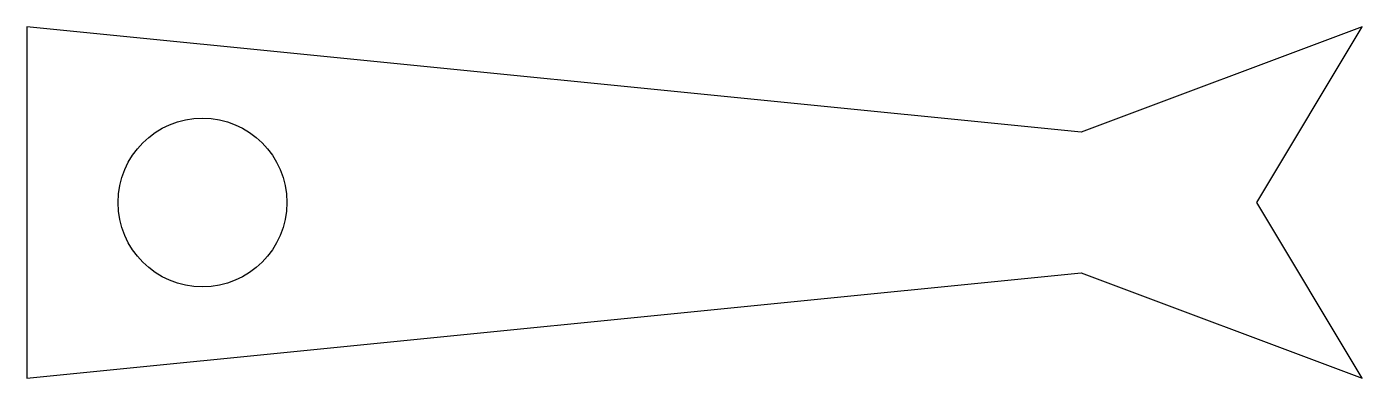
# Model space of a CAD drawing. Header units: millimetres. Extents: x 0 to 190, y 0 to 50.
import ezdxf

# ---------------------------------------------------------------- set-up
doc = ezdxf.new("R2010")
doc.units = ezdxf.units.MM

msp = doc.modelspace()

# ---------------------------------------------------------------- linework, layer by layer
for p, q in [((150, 35), (0, 50)), ((0, 50), (0, 0)), ((190, 50), (150, 35)), ((175, 25), (190, 50)), ((190, 0), (175, 25)), ((0, 0), (150, 15)), ((150, 15), (190, 0))]:
    msp.add_line(p, q)
msp.add_circle((25, 25), 12)

doc.saveas('drawing.dxf')
